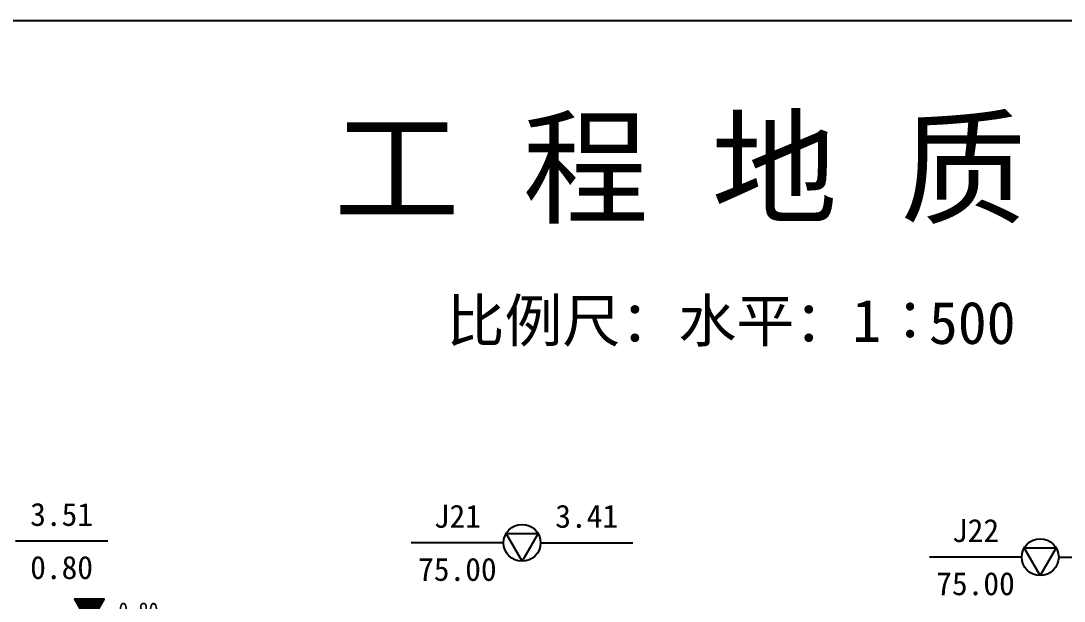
# Model space of a CAD drawing. Extents: x -37 to 3540, y -1485 to 297.
# Drawn here: x 173.4 to 286.3, y -77.8 to -15 of the extents above; entities that cross this region are included whole.
import ezdxf
from ezdxf.enums import TextEntityAlignment as Align

# ---------------------------------------------------------------- set-up
doc = ezdxf.new("R2010")
doc.units = 0
doc.layers.get('0').update_dxf_attribs({"linetype": 'CONTINUOUS'})
for name, color, linetype in [('CURVE', 200, 'CONTINUOUS'), ('FRAME', 7, 'CONTINUOUS'), ('HOLE', 41, 'CONTINUOUS')]:
    doc.layers.add(name, color=color, linetype=linetype)
doc.styles.add('ST', font='')
doc.styles.get('ST').set_extended_font_data('SimSun')

# ---------------------------------------------------------------- blocks, each defined once
blk = doc.blocks.new('图头_剖面图A3')
at = {"style": 'ST'}
for s, height, p in [('工 程 地 质 剖 面 图', 10, (-15.09, 10.79)), ('比例尺：水平：1∶            垂直：1∶', 4.6, (-11.5, -5.76))]:
    blk.add_text(s, height=height, dxfattribs=at).set_placement(p, align=Align.MIDDLE_CENTER)
for tag, height, p in [('01_剖面号', 10, (64.41, 11.39)), ('02_横向比例', 4.6, (-18.82, -5.99)), ('03＿纵向比例', 4.6, (50.43, -5.28))]:
    blk.add_attdef(tag, text='', height=height, dxfattribs=at).set_placement(p, align=Align.MIDDLE_LEFT)
blk = doc.blocks.new('H_cpt_hole')
for p, q in [((-1.73, 1), (1.73, 1)), ((0, -2), (-1.73, 1)), ((1.73, 1), (0, -2))]:
    blk.add_line(p, q)
blk.add_circle((0, 0), 2)
blk = doc.blocks.new('Gwl')
blk.add_lwpolyline([(0, 0, 0, 3.22, 0), (0, 2.79, 3.22, 3.22, 0)], format="xyseb")
blk.add_lwpolyline([(0, 0), (1.61, 2.79), (-1.61, 2.79)], close=True)
for points in [[(-2.63, 0), (3.61, 0)], [(3.93, 0), (4.21, 0)], [(4.53, 0), (4.8, 0)], [(5.09, 0), (9.99, 0)], [(-1.09, -0.61), (1.16, -0.61)], [(-0.54, -1.14), (0.61, -1.14)], [(-0.19, -1.74), (0.26, -1.74)]]:
    blk.add_lwpolyline(points)
at = {"style": 'ST', "width": 0.8}
blk.add_attdef('*GWL', (3.14, 0.45), '', height=2, dxfattribs=at)

msp = doc.modelspace()

# ---------------------------------------------------------------- linework, layer by layer
at = {"layer": 'FRAME', "linetype": 'Continuous'}
msp.add_line((582.01, -15), (-17.39, -15), dxfattribs=at)
at = {"layer": 'HOLE', "linetype": 'Continuous'}
for points in [[(172.82, -71.31), (182.82, -71.31)], [(225.66, -71.52), (215.66, -71.52)], [(229.66, -71.52), (239.66, -71.52)], [(281.75, -73.07), (271.75, -73.07)], [(285.75, -73.07), (295.75, -73.07)]]:
    msp.add_lwpolyline(points, dxfattribs=at)

# ---------------------------------------------------------------- block references
at = {"layer": 'CURVE'}
msp.add_blockref('Gwl', (180.82, -80.41), dxfattribs=at).add_auto_attribs({'*GWL': '0.80'})
at = {"layer": 'FRAME'}
ref = msp.add_blockref('图头_剖面图A3', (290.52, -41.7), dxfattribs=at)
ref.add_attrib('02_横向比例', '500', dxfattribs={"layer": '0', "height": 4.6, "style": 'ST'}).set_placement((271.7, -47.69), align=Align.MIDDLE_LEFT)
at = {"layer": 'HOLE'}
for p in [(227.66, -71.52), (283.75, -73.07)]:
    msp.add_blockref('H_cpt_hole', p, dxfattribs=at)

# ---------------------------------------------------------------- texts
at = {"layer": 'HOLE', "style": 'ST'}
for s, p in [('3.51', (177.82, -68.44)), ('J21', (220.66, -68.64)), ('3.41', (234.66, -68.64)), ('J22', (276.75, -70.19)), ('0.80', (177.82, -74.19)), ('75.00', (220.66, -74.39)), ('75.00', (276.75, -75.94))]:
    msp.add_text(s, height=2.5, dxfattribs=at).set_placement(p, align=Align.MIDDLE_CENTER)

doc.saveas('drawing.dxf')
